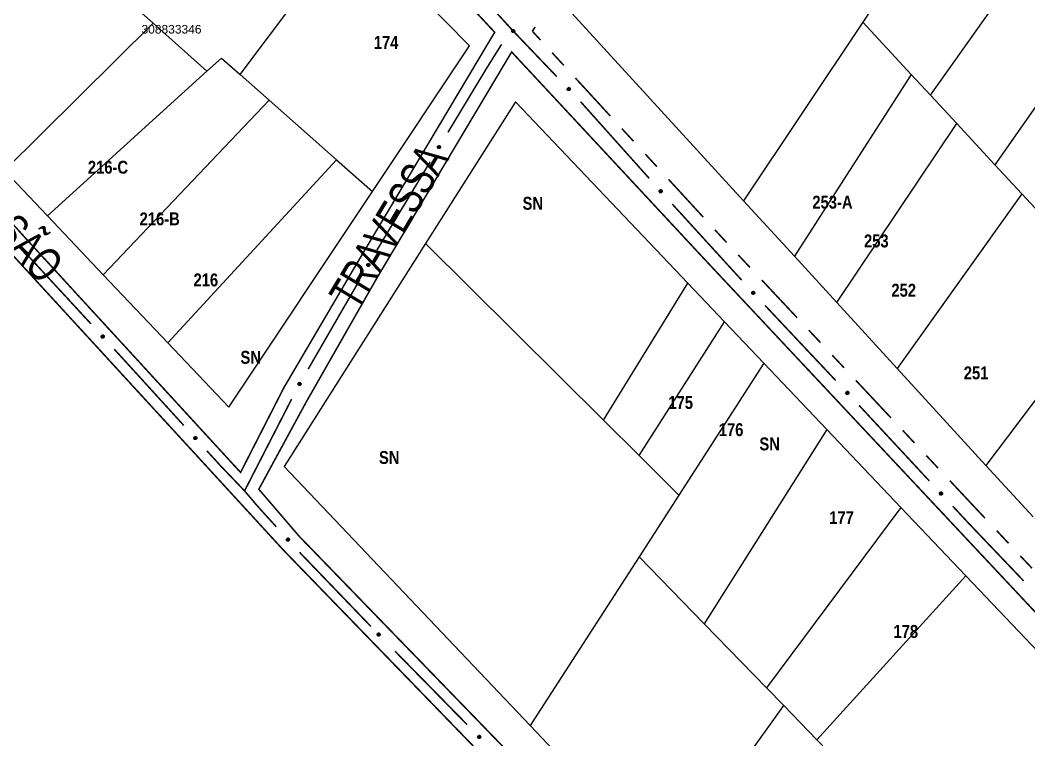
# Model space of a CAD drawing. Extents: x 201549 to 203722, y 4857623 to 4859778.
# Drawn here: x 202564.7 to 202682.2, y 4858662.5 to 4858746.3 of the extents above; entities that cross this region are included whole.
import ezdxf
from ezdxf.enums import TextEntityAlignment as Align

# ---------------------------------------------------------------- set-up
doc = ezdxf.new("R2010")
doc.units = 0
doc.header["$LTSCALE"] = 1.5
doc.header["$MEASUREMENT"] = 0
for name, color, linetype in [('CD-MALHA-LOTES', 40, 'CONTINUOUS'), ('CD_TXT_QUADRA', 1, 'CONTINUOUS'), ('RU-QUADRAS', 6, 'CONTINUOUS'), ('SV-EIXO-RUA-N-PAV', 6, 'CONTINUOUS'), ('SV-RUA-NAO-PAV-S-GUIA-C-GUIA', 7, 'CONTINUOUS'), ('SV-TXT-RUA-N-PAV-S-GUIA-C-GUIA', 7, 'CONTINUOUS'), ('Th_NmrPort', 1, 'CONTINUOUS')]:
    doc.layers.add(name, color=color, linetype=linetype)
doc.styles.add('ARIAL', font='ARIAL.TTF')
doc.styles.add('MONOTXT', font='ARIAL.TTF', dxfattribs={"height": 0.2})
doc.styles.get("Standard").update_dxf_attribs({"font": 'swisscbo.ttf'})

msp = doc.modelspace()

# ---------------------------------------------------------------- linework, layer by layer
at = {"layer": 'CD-MALHA-LOTES', "linetype": 'Continuous'}
for p, q in [((202676.86, 4858767.13), (202662.82, 4858746.09)), ((202670.71, 4858737.58), (202685.29, 4858758.14)), ((202590.32, 4858739.99), (202603.3, 4858757.29)), ((202617.02, 4858743.32), (202603.3, 4858757.29)), ((202580.2, 4858745.96), (202568.54, 4858756.36)), ((202692.71, 4858750.22), (202678.22, 4858729.47)), ((202628.51, 4858747.6), (202648.94, 4858725.29)), ((202662.82, 4858746.09), (202648.94, 4858725.29)), ((202662.82, 4858746.09), (202668.47, 4858739.99)), ((202562.86, 4858728.8), (202580.2, 4858745.96)), ((202580.2, 4858745.96), (202586.46, 4858740.37)), ((202605.74, 4858726.37), (202617.02, 4858743.32)), ((202586.46, 4858740.37), (202588.15, 4858741.9)), ((202588.15, 4858741.9), (202590.32, 4858739.99)), ((202567.88, 4858723.51), (202586.46, 4858740.37)), ((202590.32, 4858739.99), (202593.71, 4858736.99)), ((202668.47, 4858739.99), (202654.86, 4858718.82)), ((202668.47, 4858739.99), (202670.71, 4858737.58)), ((202593.71, 4858736.99), (202574.37, 4858716.68)), ((202593.71, 4858736.99), (202601.56, 4858730.06)), ((202622.38, 4858736.81), (202611.92, 4858720.32)), ((202642.45, 4858715.68), (202622.38, 4858736.81)), ((202673.76, 4858734.28), (202670.71, 4858737.58)), ((202659.79, 4858713.44), (202673.76, 4858734.28)), ((202678.22, 4858729.47), (202673.76, 4858734.28)), ((202581.88, 4858708.76), (202601.56, 4858730.06)), ((202601.56, 4858730.06), (202605.74, 4858726.37)), ((202562.86, 4858728.8), (202567.88, 4858723.51)), ((202678.22, 4858729.47), (202681.36, 4858726.09)), ((202589.02, 4858701.24), (202605.74, 4858726.37)), ((202648.94, 4858725.29), (202654.86, 4858718.82)), ((202681.36, 4858726.09), (202666.84, 4858705.74)), ((202684.48, 4858722.71), (202681.36, 4858726.09)), ((202574.37, 4858716.68), (202567.88, 4858723.51)), ((202611.92, 4858720.32), (202595.46, 4858694.35)), ((202611.92, 4858720.32), (202632.63, 4858699.75)), ((202654.86, 4858718.82), (202659.79, 4858713.44)), ((202574.37, 4858716.68), (202581.88, 4858708.76)), ((202632.63, 4858699.75), (202642.45, 4858715.68)), ((202646.73, 4858711.17), (202642.45, 4858715.68)), ((202692.18, 4858714.41), (202677.17, 4858694.47)), ((202659.79, 4858713.44), (202666.84, 4858705.74)), ((202636.78, 4858695.62), (202646.73, 4858711.17)), ((202651.29, 4858706.37), (202646.73, 4858711.17)), ((202581.88, 4858708.76), (202589.02, 4858701.24)), ((202651.29, 4858706.37), (202641.4, 4858691.03)), ((202658.63, 4858698.65), (202651.29, 4858706.37)), ((202666.84, 4858705.74), (202677.17, 4858694.47)), ((202632.63, 4858699.75), (202636.78, 4858695.62)), ((202658.63, 4858698.65), (202644.35, 4858676.05)), ((202667.26, 4858689.57), (202658.63, 4858698.65)), ((202636.78, 4858695.62), (202641.4, 4858691.03)), ((202677.17, 4858694.47), (202682.66, 4858688.47)), ((202595.46, 4858694.35), (202624.1, 4858664.19)), ((202641.4, 4858691.03), (202636.77, 4858683.84)), ((202667.26, 4858689.57), (202651.6, 4858668.6)), ((202674.81, 4858681.62), (202667.26, 4858689.57)), ((202636.77, 4858683.84), (202624.1, 4858664.19)), ((202644.35, 4858676.05), (202636.77, 4858683.84)), ((202657.49, 4858662.54), (202674.81, 4858681.62)), ((202694.57, 4858660.83), (202674.81, 4858681.62)), ((202651.6, 4858668.6), (202644.35, 4858676.05)), ((202653.62, 4858666.52), (202651.6, 4858668.6)), ((202639.97, 4858647.48), (202653.62, 4858666.52)), ((202653.62, 4858666.52), (202657.49, 4858662.54)), ((202624.1, 4858664.19), (202639.97, 4858647.48)), ((202657.49, 4858662.54), (202662.15, 4858657.75))]:
    msp.add_line(p, q, dxfattribs=at)
at = {"layer": 'RU-QUADRAS', "linetype": 'Continuous'}
for points in [[(202661.4, 4858799.58, 0.01, 0.01, 0), (202688.71, 4858841.53, 0.01, 0.01, 0), (202804.15, 4858719.63, 0.01, 0.01, 0), (202884.93, 4858635.86, 0.01, 0.01, 0), (202855.53, 4858589.33, 0.01, 0.01, 0.002334857)], [(202544.79, 4858747.83, 0.01, 0.01, 0), (202570.41, 4858790.76, 0.01, 0.01, 0), (202617.02, 4858743.32, 0.01, 0.01, 0), (202589.02, 4858701.24, 0.01, 0.01, 0)], [(202628.51, 4858747.6, 0.01, 0.01, 0), (202656.66, 4858788.67, 0.01, 0.01, 0.0019107617), (202823.41, 4858611.49, 0.01, 0.01, 0), (202825.02, 4858613.07, 0.01, 0.01, 0), (202852.56, 4858583.72, 0.01, 0.01, 0), (202823.87, 4858538.54, 0.01, 0.01, 0), (202760.3, 4858605.5, 0.01, 0.01, 0), (202761.22, 4858606.41, 0.01, 0.01, 0), (202682.66, 4858688.47, 0.01, 0.01, 0)], [(202595.46, 4858694.35, 0.01, 0.01, 0), (202622.38, 4858736.81, 0.01, 0.01, 0), (202694.57, 4858660.83, 0.01, 0.01, 0), (202716.7, 4858638.27, 0.01, 0.01, 0), (202765.13, 4858586.05, 0.01, 0.01, 0), (202784.57, 4858564.59, 0.01, 0.01, 0), (202792.21, 4858554.62, 0.01, 0.01, 0), (202814.98, 4858532.14, 0.01, 0.01, 0), (202788.85, 4858491.77, 0.01, 0.01, 0), (202763.69, 4858517.5, 0.01, 0.01, 0)]]:
    msp.add_lwpolyline(points, format="xyseb", close=True, dxfattribs=at)
at = {"layer": 'SV-EIXO-RUA-N-PAV', "const_width": 0.18}
for points in [[(202622.124013, 4858745.031484), (202618.98434, 4858748.467881)], [(202622.362764, 4858744.782044), (202622.124013, 4858745.031484)], [(202627.202983, 4858739.725141), (202622.362764, 4858744.782044)], [(202618.996296, 4858740.670726), (202620.76027, 4858743.487393)], [(202618.646738, 4858740.091459), (202618.996296, 4858740.670726)], [(202614.513409, 4858733.241963), (202618.646738, 4858740.091459)], [(202637.959017, 4858727.882087), (202629.957479, 4858736.824983)], [(202606.365594, 4858719.739907), (202612.446745, 4858729.817215)], [(202648.721341, 4858716.042797), (202640.633798, 4858724.907989)], [(202572.959785, 4858710.943309), (202564.815377, 4858719.756288)], [(202606.25047, 4858719.540775), (202606.365594, 4858719.739907)], [(202598.242423, 4858705.689017), (202604.248459, 4858716.077835)], [(202659.664043, 4858704.370237), (202651.435164, 4858713.104397)], [(202583.752463, 4858699.131592), (202575.666799, 4858707.998499)], [(202590.833311, 4858691.510668), (202596.313429, 4858702.186262)], [(202670.573294, 4858692.666118), (202662.403134, 4858701.45523)], [(202588.074872, 4858694.391548), (202586.447684, 4858696.175956)], [(202588.479506, 4858693.968953), (202588.074872, 4858694.391548)], [(202590.833311, 4858691.510668), (202588.479506, 4858693.968953)], [(202591.220404, 4858691.056779), (202590.833311, 4858691.510668)], [(202592.461103, 4858689.601986), (202591.220404, 4858691.056779)], [(202592.520296, 4858689.536874), (202592.461103, 4858689.601986)], [(202675.153198, 4858687.739251), (202673.296681, 4858689.736414)], [(202594.538314, 4858687.317054), (202592.520296, 4858689.536874)], [(202675.341852, 4858687.541615), (202675.153198, 4858687.739251)], [(202681.556133, 4858681.031415), (202675.341852, 4858687.541615)], [(202605.555423, 4858675.715873), (202597.236064, 4858684.363895)], [(202616.757369, 4858664.291586), (202608.348735, 4858672.852827)]]:
    msp.add_lwpolyline(points, dxfattribs=at)
at = {"layer": 'SV-EIXO-RUA-N-PAV'}
for points in [[(202621.951116, 4858744.977924), (202621.942219, 4858745.026016), (202621.944407, 4858745.069169), (202621.95659, 4858745.104635), (202621.975529, 4858745.133168), (202621.998191, 4858745.160176), (202622.027048, 4858745.182365), (202622.06453, 4858745.199898), (202622.112711, 4858745.209162), (202622.156769, 4858745.204016), (202622.192179, 4858745.193931), (202622.223068, 4858745.175897), (202622.248937, 4858745.153441), (202622.270994, 4858745.122705), (202622.288392, 4858745.084546), (202622.296534, 4858745.035873), (202622.294099, 4858744.993583), (202622.281414, 4858744.959588), (202622.263086, 4858744.928648), (202622.239619, 4858744.901352), (202622.211168, 4858744.879734), (202622.172716, 4858744.862287), (202622.12457, 4858744.854887), (202622.082362, 4858744.856834), (202622.048198, 4858744.869038), (202622.018144, 4858744.887768), (202621.990779, 4858744.910169), (202621.967266, 4858744.938247), (202621.951116, 4858744.977924)], [(202628.605728, 4858738.100398), (202628.556821, 4858738.100775), (202628.514866, 4858738.111101), (202628.482351, 4858738.129785), (202628.457924, 4858738.153787), (202628.435699, 4858738.181157), (202628.41938, 4858738.213695), (202628.409268, 4858738.253821), (202628.409302, 4858738.302884), (202628.422704, 4858738.345169), (202628.439316, 4858738.378026), (202628.462878, 4858738.404938), (202628.489828, 4858738.426083), (202628.524188, 4858738.441916), (202628.564952, 4858738.451767), (202628.614285, 4858738.450539), (202628.655348, 4858738.440134), (202628.686324, 4858738.421236), (202628.713229, 4858738.397378), (202628.735584, 4858738.369163), (202628.751419, 4858738.33713), (202628.761263, 4858738.29607), (202628.759406, 4858738.247393), (202628.749496, 4858738.206319), (202628.731038, 4858738.175087), (202628.706953, 4858738.149127), (202628.679772, 4858738.126502), (202628.647746, 4858738.108736), (202628.605728, 4858738.100398)], [(202613.311593, 4858731.463446), (202613.29918, 4858731.510753), (202613.298185, 4858731.553949), (202613.307724, 4858731.590216), (202613.324511, 4858731.620066), (202613.345124, 4858731.64867), (202613.372268, 4858731.672923), (202613.408358, 4858731.693168), (202613.455726, 4858731.705953), (202613.500044, 4858731.704064), (202613.5361, 4858731.696614), (202613.568233, 4858731.680902), (202613.595685, 4858731.660412), (202613.619945, 4858731.631383), (202613.640104, 4858731.594608), (202613.651808, 4858731.546667), (202613.652493, 4858731.504312), (202613.642344, 4858731.469475), (202613.626344, 4858731.437271), (202613.60495, 4858731.408321), (202613.578167, 4858731.384667), (202613.541105, 4858731.364436), (202613.493634, 4858731.353512), (202613.451397, 4858731.352347), (202613.416427, 4858731.362003), (202613.385076, 4858731.378469), (202613.356136, 4858731.398795), (202613.33062, 4858731.425066), (202613.311593, 4858731.463446)], [(202639.306376, 4858726.211127), (202639.257509, 4858726.213148), (202639.215924, 4858726.224877), (202639.184056, 4858726.244643), (202639.160449, 4858726.269452), (202639.139156, 4858726.297554), (202639.12394, 4858726.330622), (202639.115182, 4858726.371065), (202639.116865, 4858726.420099), (202639.13168, 4858726.46191), (202639.149387, 4858726.49419), (202639.173839, 4858726.520295), (202639.201485, 4858726.540523), (202639.236357, 4858726.555192), (202639.277429, 4858726.563668), (202639.326694, 4858726.560782), (202639.367384, 4858726.549004), (202639.397706, 4858726.529076), (202639.423795, 4858726.504327), (202639.445189, 4858726.475377), (202639.459939, 4858726.44283), (202639.468398, 4858726.401462), (202639.464906, 4858726.352875), (202639.453621, 4858726.312158), (202639.434124, 4858726.281563), (202639.40918, 4858726.256427), (202639.381255, 4858726.234728), (202639.34865, 4858726.218049), (202639.306376, 4858726.211127)], [(202605.082251, 4858717.740011), (202605.068952, 4858717.787077), (202605.067146, 4858717.830247), (202605.076004, 4858717.866686), (202605.092227, 4858717.896846), (202605.112299, 4858717.925831), (202605.138984, 4858717.95059), (202605.174687, 4858717.971509), (202605.221807, 4858717.985181), (202605.266152, 4858717.984124), (202605.302342, 4858717.977352), (202605.334764, 4858717.962246), (202605.362595, 4858717.942275), (202605.387397, 4858717.913706), (202605.408243, 4858717.877317), (202605.420844, 4858717.829604), (202605.422324, 4858717.787269), (202605.412831, 4858717.752248), (202605.397438, 4858717.719749), (202605.376592, 4858717.690402), (202605.350257, 4858717.66625), (202605.313581, 4858717.645327), (202605.266323, 4858717.633514), (202605.224116, 4858717.631556), (202605.188971, 4858717.640554), (202605.157317, 4858717.656429), (202605.128, 4858717.676207), (202605.101995, 4858717.701995), (202605.082251, 4858717.740011)], [(202650.084777, 4858714.384929), (202650.035893, 4858714.386477), (202649.994196, 4858714.397804), (202649.962139, 4858714.417261), (202649.938293, 4858714.441842), (202649.91673, 4858714.469736), (202649.901195, 4858714.502656), (202649.892047, 4858714.543013), (202649.893256, 4858714.592061), (202649.907667, 4858714.634012), (202649.925061, 4858714.666462), (202649.94926, 4858714.692802), (202649.976709, 4858714.713296), (202650.011438, 4858714.728302), (202650.052426, 4858714.737174), (202650.101716, 4858714.734764), (202650.142518, 4858714.723379), (202650.173032, 4858714.703745), (202650.199359, 4858714.679249), (202650.221031, 4858714.650507), (202650.236095, 4858714.618104), (202650.244953, 4858714.57682), (202650.24193, 4858714.528202), (202650.231039, 4858714.487377), (202650.211839, 4858714.456596), (202650.187139, 4858714.43122), (202650.159424, 4858714.409252), (202650.126982, 4858714.392258), (202650.084777, 4858714.384929)], [(202574.333858, 4858709.294246), (202574.284965, 4858709.29548), (202574.243196, 4858709.306539), (202574.211014, 4858709.325789), (202574.187011, 4858709.350216), (202574.165269, 4858709.377971), (202574.149523, 4858709.41079), (202574.140115, 4858709.451087), (202574.141008, 4858709.500142), (202574.155149, 4858709.542185), (202574.172334, 4858709.574746), (202574.196363, 4858709.601242), (202574.22368, 4858709.621911), (202574.258311, 4858709.63714), (202574.299241, 4858709.646276), (202574.348546, 4858709.644183), (202574.389421, 4858709.633061), (202574.42006, 4858709.613623), (202574.446544, 4858709.589297), (202574.468401, 4858709.560696), (202574.483672, 4858709.52839), (202574.492796, 4858709.487164), (202574.490086, 4858709.438527), (202574.479458, 4858709.397633), (202574.460456, 4858709.366729), (202574.43592, 4858709.341195), (202574.408347, 4858709.319049), (202574.376015, 4858709.301847), (202574.333858, 4858709.294246)], [(202597.074204, 4858703.888254), (202597.060905, 4858703.93532), (202597.059099, 4858703.97849), (202597.067957, 4858704.014929), (202597.08418, 4858704.045089), (202597.104252, 4858704.074074), (202597.130937, 4858704.098833), (202597.16664, 4858704.119751), (202597.21376, 4858704.133424), (202597.258105, 4858704.132367), (202597.294294, 4858704.125595), (202597.326717, 4858704.110489), (202597.354548, 4858704.090518), (202597.379349, 4858704.061949), (202597.400195, 4858704.02556), (202597.412797, 4858703.977847), (202597.414277, 4858703.935512), (202597.404784, 4858703.900491), (202597.389391, 4858703.867991), (202597.368544, 4858703.838645), (202597.34221, 4858703.814493), (202597.305534, 4858703.79357), (202597.258276, 4858703.781756), (202597.216069, 4858703.779798), (202597.180924, 4858703.788797), (202597.149269, 4858703.804671), (202597.119953, 4858703.82445), (202597.093948, 4858703.850238), (202597.074204, 4858703.888254)], [(202661.053928, 4858702.73448), (202661.005026, 4858702.735243), (202660.963152, 4858702.745899), (202660.930786, 4858702.764839), (202660.906549, 4858702.789033), (202660.884541, 4858702.816577), (202660.868479, 4858702.849243), (202660.858684, 4858702.889448), (202660.859105, 4858702.938509), (202660.872841, 4858702.980687), (202660.889711, 4858703.013412), (202660.913484, 4858703.040137), (202660.940601, 4858703.061069), (202660.975084, 4858703.07663), (202661.015924, 4858703.08616), (202661.065247, 4858703.084542), (202661.106226, 4858703.073813), (202661.137052, 4858703.054672), (202661.163768, 4858703.030602), (202661.1859, 4858703.002212), (202661.201481, 4858702.970055), (202661.211002, 4858702.928918), (202661.20876, 4858702.880258), (202661.198526, 4858702.839264), (202661.179823, 4858702.808178), (202661.155534, 4858702.782408), (202661.128175, 4858702.759999), (202661.096011, 4858702.742486), (202661.053928, 4858702.73448)], [(202585.115547, 4858697.473434), (202585.066663, 4858697.474993), (202585.024969, 4858697.486329), (202584.992915, 4858697.505793), (202584.969075, 4858697.530379), (202584.947518, 4858697.558278), (202584.93199, 4858697.591201), (202584.92285, 4858697.631559), (202584.92407, 4858697.680607), (202584.93849, 4858697.722556), (202584.95589, 4858697.755002), (202584.980095, 4858697.781337), (202585.007549, 4858697.801824), (202585.042281, 4858697.816823), (202585.083271, 4858697.825686), (202585.13256, 4858697.823266), (202585.17336, 4858697.811872), (202585.20387, 4858697.792232), (202585.230191, 4858697.76773), (202585.251858, 4858697.738984), (202585.266914, 4858697.706578), (202585.275764, 4858697.665292), (202585.27273, 4858697.616674), (202585.261831, 4858697.575852), (202585.242624, 4858697.545074), (202585.217919, 4858697.519704), (202585.190199, 4858697.497742), (202585.157754, 4858697.480755), (202585.115547, 4858697.473434)], [(202671.952186, 4858691.021083), (202671.90329, 4858691.022174), (202671.861489, 4858691.033111), (202671.82925, 4858691.052267), (202671.805176, 4858691.076623), (202671.783353, 4858691.104314), (202671.767511, 4858691.137087), (202671.757984, 4858691.177356), (202671.758735, 4858691.226414), (202671.772752, 4858691.268498), (202671.789842, 4858691.301109), (202671.813793, 4858691.327675), (202671.84105, 4858691.348424), (202671.875636, 4858691.363755), (202671.91654, 4858691.37301), (202671.96585, 4858691.371062), (202672.006757, 4858691.360059), (202672.037453, 4858691.340711), (202672.064008, 4858691.316463), (202672.085949, 4858691.287925), (202672.101315, 4858691.255665), (202672.110559, 4858691.214465), (202672.107991, 4858691.165821), (202672.097483, 4858691.124896), (202672.078572, 4858691.093936), (202672.05411, 4858691.06833), (202672.026602, 4858691.046104), (202671.994321, 4858691.028808), (202671.952186, 4858691.021083)], [(202595.898857, 4858685.65681), (202595.849976, 4858685.658444), (202595.808299, 4858685.669844), (202595.776275, 4858685.689357), (202595.752472, 4858685.713979), (202595.730958, 4858685.741911), (202595.715481, 4858685.774858), (202595.706402, 4858685.81523), (202595.707697, 4858685.864276), (202595.722181, 4858685.906202), (202595.739632, 4858685.938622), (202595.763877, 4858685.96492), (202595.791362, 4858685.985365), (202595.826117, 4858686.000311), (202595.86712, 4858686.009111), (202595.916406, 4858686.006616), (202595.957188, 4858685.995159), (202595.987668, 4858685.975472), (202596.013952, 4858685.95093), (202596.035574, 4858685.922151), (202596.050581, 4858685.889722), (202596.059367, 4858685.848422), (202596.056259, 4858685.799809), (202596.045298, 4858685.759003), (202596.026044, 4858685.728255), (202596.001299, 4858685.702923), (202595.973546, 4858685.681004), (202595.941075, 4858685.664066), (202595.898857, 4858685.65681)], [(202606.467172, 4858674.609323), (202606.418264, 4858674.609577), (202606.376282, 4858674.619797), (202606.34372, 4858674.638398), (202606.319233, 4858674.662339), (202606.296939, 4858674.689653), (202606.280538, 4858674.72215), (202606.270324, 4858674.76225), (202606.270235, 4858674.811313), (202606.283531, 4858674.853632), (202606.30006, 4858674.88653), (202606.323553, 4858674.913502), (202606.35045, 4858674.934715), (202606.38477, 4858674.950635), (202606.425509, 4858674.960588), (202606.474845, 4858674.959484), (202606.515934, 4858674.949183), (202606.546957, 4858674.930364), (202606.573923, 4858674.906573), (202606.596349, 4858674.878415), (202606.612264, 4858674.846422), (202606.622212, 4858674.805387), (202606.620477, 4858674.756706), (202606.610671, 4858674.715607), (202606.592292, 4858674.684328), (202606.568273, 4858674.658307), (202606.541149, 4858674.635614), (202606.509168, 4858674.617767), (202606.467172, 4858674.609323)], [(202618.180953, 4858662.685069), (202618.132045, 4858662.684816), (202618.08996, 4858662.6946), (202618.057207, 4858662.712862), (202618.032472, 4858662.736548), (202618.009896, 4858662.763629), (202617.993159, 4858662.795954), (202617.98253, 4858662.835946), (202617.981931, 4858662.885006), (202617.994787, 4858662.927459), (202618.010974, 4858662.960528), (202618.034186, 4858662.987742), (202618.060862, 4858663.009232), (202618.095014, 4858663.025508), (202618.135648, 4858663.035884), (202618.184993, 4858663.035291), (202618.226187, 4858663.025417), (202618.257403, 4858663.00692), (202618.284615, 4858662.983411), (202618.307331, 4858662.955487), (202618.323578, 4858662.923661), (202618.333951, 4858662.882731), (202618.332721, 4858662.834034), (202618.323342, 4858662.792836), (202618.305289, 4858662.761368), (202618.28154, 4858662.7351), (202618.254653, 4858662.712126), (202618.22286, 4858662.693949), (202618.180953, 4858662.685069)]]:
    msp.add_lwpolyline(points, close=True, dxfattribs=at)
for points in [[(202621.942219, 4858745.026016), (202622.027048, 4858745.182365)], [(202621.94336, 4858745.050621), (202622.008305, 4858745.163478)], [(202621.944407, 4858745.069169), (202621.998191, 4858745.160176)], [(202621.947334, 4858745.004317), (202622.041856, 4858745.184855)], [(202621.951116, 4858744.977924), (202622.06453, 4858745.199898)], [(202621.961144, 4858744.957732), (202622.088117, 4858745.200567)], [(202621.967266, 4858744.938247), (202622.112711, 4858745.209162)], [(202621.981873, 4858744.927985), (202622.13173, 4858745.203104)], [(202621.990779, 4858744.910169), (202622.156769, 4858745.204016)], [(202622.005758, 4858744.902692), (202622.170142, 4858745.195946)], [(202622.018144, 4858744.887768), (202622.192179, 4858745.193931)], [(202622.035026, 4858744.880273), (202622.208738, 4858745.181968)], [(202622.048198, 4858744.869038), (202622.223068, 4858745.175897)], [(202622.067915, 4858744.865323), (202622.234667, 4858745.161917)], [(202622.082362, 4858744.856834), (202622.248937, 4858745.153441)], [(202622.105538, 4858744.857052), (202622.258086, 4858745.133608)], [(202622.12457, 4858744.854887), (202622.270994, 4858745.122705)], [(202622.149616, 4858744.862604), (202622.27835, 4858745.100846)], [(202622.172716, 4858744.862287), (202622.288392, 4858745.084546)], [(202622.193185, 4858744.876879), (202622.288355, 4858745.053612)], [(202622.211168, 4858744.879734), (202622.296534, 4858745.035873)], [(202622.227385, 4858744.894451), (202622.292006, 4858745.009211)], [(202622.239619, 4858744.901352), (202622.294099, 4858744.993583)], [(202628.605728, 4858738.100398), (202628.409268, 4858738.253821)], [(202628.647746, 4858738.108736), (202628.409302, 4858738.302884)], [(202628.627455, 4858738.106418), (202628.413081, 4858738.277107)], [(202628.660591, 4858738.121134), (202628.418854, 4858738.32041)], [(202628.556821, 4858738.100775), (202628.41938, 4858738.213695)], [(202628.579097, 4858738.101686), (202628.419742, 4858738.228707)], [(202628.679772, 4858738.126502), (202628.422704, 4858738.345169)], [(202628.689952, 4858738.139793), (202628.433162, 4858738.356771)], [(202628.532879, 4858738.106558), (202628.434374, 4858738.191713)], [(202628.514866, 4858738.111101), (202628.435699, 4858738.181157)], [(202628.706953, 4858738.149127), (202628.439316, 4858738.378026)], [(202628.717511, 4858738.164282), (202628.4542, 4858738.392018)], [(202628.731038, 4858738.175087), (202628.462878, 4858738.404938)], [(202628.738423, 4858738.193742), (202628.478802, 4858738.413677)], [(202628.749496, 4858738.206319), (202628.489828, 4858738.426083)], [(202628.753674, 4858738.229117), (202628.511036, 4858738.431308)], [(202628.759406, 4858738.247393), (202628.524188, 4858738.441916)], [(202628.756574, 4858738.273447), (202628.547044, 4858738.444996)], [(202628.761263, 4858738.29607), (202628.564952, 4858738.451767)], [(202628.750814, 4858738.318933), (202628.595318, 4858738.445869)], [(202628.751419, 4858738.33713), (202628.614285, 4858738.450539)], [(202628.740041, 4858738.355842), (202628.639607, 4858738.441039)], [(202628.735584, 4858738.369163), (202628.655348, 4858738.440134)], [(202613.298185, 4858731.553949), (202613.345124, 4858731.64867)], [(202613.298506, 4858731.535375), (202613.354967, 4858731.652707)], [(202613.29918, 4858731.510753), (202613.372268, 4858731.672923)], [(202613.305878, 4858731.489489), (202613.386853, 4858731.676496)], [(202613.311593, 4858731.463446), (202613.408358, 4858731.693168)], [(202613.32308, 4858731.444047), (202613.431832, 4858731.695571)], [(202613.33062, 4858731.425066), (202613.455726, 4858731.705953)], [(202613.345942, 4858731.415907), (202613.475139, 4858731.701312)], [(202613.356136, 4858731.398795), (202613.500044, 4858731.704064)], [(202613.371625, 4858731.392441), (202613.513975, 4858731.697001)], [(202613.385076, 4858731.378469), (202613.5361, 4858731.696614)], [(202613.402463, 4858731.372238), (202613.553495, 4858731.685902)], [(202613.416427, 4858731.362003), (202613.568233, 4858731.680902)], [(202613.436364, 4858731.359749), (202613.580829, 4858731.667814)], [(202613.451397, 4858731.352347), (202613.595685, 4858731.660412)], [(202613.474494, 4858731.35427), (202613.606269, 4858731.641306)], [(202613.493634, 4858731.353512), (202613.619945, 4858731.631383)], [(202613.518043, 4858731.363052), (202613.62889, 4858731.610125)], [(202613.541105, 4858731.364436), (202613.640104, 4858731.594608)], [(202613.560444, 4858731.380496), (202613.642345, 4858731.563756)], [(202613.578167, 4858731.384667), (202613.651808, 4858731.546667)], [(202613.593257, 4858731.400538), (202613.649254, 4858731.519744)], [(202613.60495, 4858731.408321), (202613.652493, 4858731.504312)], [(202639.306376, 4858726.211127), (202639.115182, 4858726.371065)], [(202639.34865, 4858726.218049), (202639.116865, 4858726.420099)], [(202639.328293, 4858726.216414), (202639.119775, 4858726.39421)], [(202639.257509, 4858726.213148), (202639.12394, 4858726.330622)], [(202639.279803, 4858726.213309), (202639.124806, 4858726.345613)], [(202639.361904, 4858726.230008), (202639.127, 4858726.437295)], [(202639.381255, 4858726.234728), (202639.13168, 4858726.46191)], [(202639.233775, 4858726.219732), (202639.138186, 4858726.308149)], [(202639.215924, 4858726.224877), (202639.139156, 4858726.297554)], [(202639.391876, 4858726.24767), (202639.142521, 4858726.473154)], [(202639.40918, 4858726.256427), (202639.149387, 4858726.49419)], [(202639.420242, 4858726.271219), (202639.164733, 4858726.507675)], [(202639.434124, 4858726.281563), (202639.173839, 4858726.520295)], [(202639.442132, 4858726.29996), (202639.190048, 4858726.528494)], [(202639.453621, 4858726.312158), (202639.201485, 4858726.540523)], [(202639.458563, 4858726.334802), (202639.222856, 4858726.545032)], [(202639.464906, 4858726.352875), (202639.236357, 4858726.555192)], [(202639.462951, 4858726.37901), (202639.259304, 4858726.557503)], [(202639.468398, 4858726.401462), (202639.277429, 4858726.563668)], [(202639.458723, 4858726.424664), (202639.30758, 4858726.556753)], [(202639.459939, 4858726.44283), (202639.326694, 4858726.560782)], [(202639.449197, 4858726.461914), (202639.351681, 4858726.550438)], [(202639.445189, 4858726.475377), (202639.367384, 4858726.549004)], [(202605.067146, 4858717.830247), (202605.112299, 4858717.925831)], [(202605.067817, 4858717.811682), (202605.122065, 4858717.930053)], [(202605.068952, 4858717.787077), (202605.138984, 4858717.95059)], [(202605.076049, 4858717.765943), (202605.153499, 4858717.954436)], [(202605.082251, 4858717.740011), (202605.174687, 4858717.971509)], [(202605.094101, 4858717.720831), (202605.198112, 4858717.974352)], [(202605.101995, 4858717.701995), (202605.221807, 4858717.985181)], [(202605.117487, 4858717.693126), (202605.241304, 4858717.980905)], [(202605.128, 4858717.676207), (202605.266152, 4858717.984124)], [(202605.143605, 4858717.670145), (202605.280213, 4858717.977324)], [(202605.157317, 4858717.656429), (202605.302342, 4858717.977352)], [(202605.174818, 4858717.650524), (202605.319935, 4858717.966969)], [(202605.188971, 4858717.640554), (202605.334764, 4858717.962246)], [(202605.208947, 4858717.638674), (202605.347604, 4858717.949397)], [(202605.224116, 4858717.631556), (202605.362595, 4858717.942275)], [(202605.247173, 4858717.633912), (202605.373537, 4858717.923371)], [(202605.266323, 4858717.633514), (202605.387397, 4858717.913706)], [(202605.29055, 4858717.64351), (202605.396739, 4858717.89262)], [(202605.313581, 4858717.645327), (202605.408243, 4858717.877317)], [(202605.332616, 4858717.661747), (202605.411062, 4858717.846512)], [(202605.350257, 4858717.66625), (202605.420844, 4858717.829604)], [(202605.365046, 4858717.682401), (202605.418796, 4858717.802637)], [(202605.376592, 4858717.690402), (202605.422324, 4858717.787269)], [(202650.084777, 4858714.384929), (202649.892047, 4858714.543013)], [(202650.126982, 4858714.392258), (202649.893256, 4858714.592061)], [(202650.106642, 4858714.390427), (202649.896416, 4858714.566201)], [(202650.035893, 4858714.386477), (202649.901195, 4858714.502656)], [(202650.058184, 4858714.386854), (202649.901916, 4858714.517655)], [(202650.14012, 4858714.404345), (202649.903225, 4858714.609353)], [(202650.159424, 4858714.409252), (202649.907667, 4858714.634012)], [(202650.012096, 4858714.392832), (202649.915658, 4858714.480321)], [(202649.994196, 4858714.397804), (202649.91673, 4858714.469736)], [(202650.16992, 4858714.422296), (202649.918399, 4858714.64536)], [(202650.187139, 4858714.43122), (202649.925061, 4858714.666462)], [(202650.198057, 4858714.446118), (202649.940276, 4858714.680094)], [(202650.211839, 4858714.456596), (202649.94926, 4858714.692802)], [(202650.219668, 4858714.475068), (202649.965389, 4858714.701158)], [(202650.231039, 4858714.487377), (202649.976709, 4858714.713296)], [(202650.235762, 4858714.510068), (202649.998036, 4858714.718012)], [(202650.24193, 4858714.528202), (202650.011438, 4858714.728302)], [(202650.239724, 4858714.554316), (202650.034362, 4858714.730833)], [(202650.244953, 4858714.57682), (202650.052426, 4858714.737174)], [(202650.235055, 4858714.599927), (202650.082643, 4858714.730551)], [(202650.236095, 4858714.618104), (202650.101716, 4858714.734764)], [(202650.225169, 4858714.637084), (202650.126803, 4858714.724661)], [(202650.221031, 4858714.650507), (202650.142518, 4858714.723379)], [(202574.333858, 4858709.294246), (202574.140115, 4858709.451087)], [(202574.376015, 4858709.301847), (202574.141008, 4858709.500142)], [(202574.355687, 4858709.299885), (202574.144335, 4858709.474303)], [(202574.284965, 4858709.29548), (202574.149523, 4858709.41079)], [(202574.307253, 4858709.296), (202574.150147, 4858709.425793)], [(202574.389075, 4858709.314018), (202574.150866, 4858709.517498)], [(202574.408347, 4858709.319049), (202574.155149, 4858709.542185)], [(202574.261128, 4858709.301681), (202574.164129, 4858709.388548)], [(202574.243196, 4858709.306539), (202574.165269, 4858709.377971)], [(202574.418758, 4858709.33216), (202574.165808, 4858709.553602)], [(202574.43592, 4858709.341195), (202574.172334, 4858709.574746)], [(202574.446742, 4858709.356163), (202574.187461, 4858709.588476)], [(202574.460456, 4858709.366729), (202574.196363, 4858709.601242)], [(202574.468167, 4858709.385252), (202574.212438, 4858709.6097)], [(202574.479458, 4858709.397633), (202574.22368, 4858709.621911)], [(202574.484035, 4858709.420354), (202574.244976, 4858709.626764)], [(202574.490086, 4858709.438527), (202574.258311, 4858709.63714)], [(202574.487712, 4858709.464627), (202574.281218, 4858709.639819)], [(202574.492796, 4858709.487164), (202574.299241, 4858709.646276)], [(202574.482749, 4858709.510207), (202574.3295, 4858709.639847)], [(202574.483672, 4858709.52839), (202574.348546, 4858709.644183)], [(202574.472624, 4858709.547299), (202574.373697, 4858709.634242)], [(202574.468401, 4858709.560696), (202574.389421, 4858709.633061)], [(202597.059099, 4858703.97849), (202597.104252, 4858704.074074)], [(202597.059769, 4858703.959924), (202597.114018, 4858704.078296)], [(202597.060905, 4858703.93532), (202597.130937, 4858704.098833)], [(202597.068002, 4858703.914185), (202597.145452, 4858704.102679)], [(202597.074204, 4858703.888254), (202597.16664, 4858704.119751)], [(202597.086054, 4858703.869074), (202597.190065, 4858704.122595)], [(202597.093948, 4858703.850238), (202597.21376, 4858704.133424)], [(202597.10944, 4858703.841368), (202597.233257, 4858704.129148)], [(202597.119953, 4858703.82445), (202597.258105, 4858704.132367)], [(202597.135558, 4858703.818388), (202597.272166, 4858704.125567)], [(202597.149269, 4858703.804671), (202597.294294, 4858704.125595)], [(202597.166771, 4858703.798767), (202597.311888, 4858704.115212)], [(202597.180924, 4858703.788797), (202597.326717, 4858704.110489)], [(202597.2009, 4858703.786917), (202597.339556, 4858704.09764)], [(202597.216069, 4858703.779798), (202597.354548, 4858704.090518)], [(202597.239126, 4858703.782155), (202597.36549, 4858704.071614)], [(202597.258276, 4858703.781756), (202597.379349, 4858704.061949)], [(202597.282503, 4858703.791753), (202597.388692, 4858704.040863)], [(202597.305534, 4858703.79357), (202597.400195, 4858704.02556)], [(202597.324569, 4858703.80999), (202597.403015, 4858703.994755)], [(202597.34221, 4858703.814493), (202597.412797, 4858703.977847)], [(202597.356999, 4858703.830644), (202597.410749, 4858703.95088)], [(202597.368544, 4858703.838645), (202597.414277, 4858703.935512)], [(202661.053928, 4858702.73448), (202660.858684, 4858702.889448)], [(202661.096011, 4858702.742486), (202660.859105, 4858702.938509)], [(202661.075702, 4858702.740328), (202660.86268, 4858702.912703)], [(202661.005026, 4858702.735243), (202660.868479, 4858702.849243)], [(202661.108952, 4858702.754782), (202660.868795, 4858702.955959)], [(202661.027308, 4858702.735978), (202660.86896, 4858702.864252)], [(202661.128175, 4858702.759999), (202660.872841, 4858702.980687)], [(202660.98113, 4858702.741214), (202660.883299, 4858702.827144)], [(202661.13846, 4858702.773209), (202660.883389, 4858702.992206)], [(202660.963152, 4858702.745899), (202660.884541, 4858702.816577)], [(202661.155534, 4858702.782408), (202660.889711, 4858703.013412)], [(202661.166211, 4858702.79748), (202660.904705, 4858703.027286)], [(202661.179823, 4858702.808178), (202660.913484, 4858703.040137)], [(202661.187355, 4858702.826774), (202660.929477, 4858703.04875)], [(202661.198526, 4858702.839264), (202660.940601, 4858703.061069)], [(202661.202884, 4858702.862027), (202660.961849, 4858703.066126)], [(202661.20876, 4858702.880258), (202660.975084, 4858703.07663)], [(202661.206134, 4858702.906334), (202660.997964, 4858703.07953)], [(202661.211002, 4858702.928918), (202661.015924, 4858703.08616)], [(202661.200734, 4858702.951863), (202661.046243, 4858703.080023)], [(202661.201481, 4858702.970055), (202661.065247, 4858703.084542)], [(202661.190252, 4858702.988857), (202661.090492, 4858703.074843)], [(202661.1859, 4858703.002212), (202661.106226, 4858703.073813)], [(202585.115547, 4858697.473434), (202584.92285, 4858697.631559)], [(202585.157754, 4858697.480755), (202584.92407, 4858697.680607)], [(202585.137413, 4858697.478928), (202584.927225, 4858697.654747)], [(202585.066663, 4858697.474993), (202584.93199, 4858697.591201)], [(202585.088954, 4858697.475366), (202584.932715, 4858697.606199)], [(202585.170894, 4858697.492839), (202584.934043, 4858697.697897)], [(202585.190199, 4858697.497742), (202584.93849, 4858697.722556)], [(202585.042868, 4858697.481353), (202584.946448, 4858697.568863)], [(202585.024969, 4858697.486329), (202584.947518, 4858697.558278)], [(202585.200698, 4858697.510783), (202584.949224, 4858697.733901)], [(202585.217919, 4858697.519704), (202584.95589, 4858697.755002)], [(202585.22884, 4858697.534599), (202584.971108, 4858697.768631)], [(202585.242624, 4858697.545074), (202584.980095, 4858697.781337)], [(202585.250458, 4858697.563546), (202584.996226, 4858697.789689)], [(202585.261831, 4858697.575852), (202585.007549, 4858697.801824)], [(202585.266559, 4858697.598541), (202585.028877, 4858697.806536)], [(202585.27273, 4858697.616674), (202585.042281, 4858697.816823)], [(202585.270529, 4858697.642789), (202585.065205, 4858697.81935)], [(202585.275764, 4858697.665292), (202585.083271, 4858697.825686)], [(202585.26587, 4858697.688401), (202585.113486, 4858697.819057)], [(202585.266914, 4858697.706578), (202585.13256, 4858697.823266)], [(202585.255992, 4858697.72556), (202585.157645, 4858697.813158)], [(202585.251858, 4858697.738984), (202585.17336, 4858697.811872)], [(202671.952186, 4858691.021083), (202671.757984, 4858691.177356)], [(202671.994321, 4858691.028808), (202671.758735, 4858691.226414)], [(202671.973998, 4858691.026785), (202671.762137, 4858691.200585)], [(202671.90329, 4858691.022174), (202671.767511, 4858691.137087)], [(202671.925576, 4858691.02276), (202671.768091, 4858691.152092)], [(202672.007345, 4858691.041017), (202671.768542, 4858691.243799)], [(202672.026602, 4858691.046104), (202671.772752, 4858691.268498)], [(202671.879434, 4858691.028306), (202671.782181, 4858691.114889)], [(202671.861489, 4858691.033111), (202671.783353, 4858691.104314)], [(202672.036975, 4858691.059245), (202671.783378, 4858691.279946)], [(202672.05411, 4858691.06833), (202671.789842, 4858691.301109)], [(202672.064888, 4858691.08333), (202671.804929, 4858691.314883)], [(202672.078572, 4858691.093936), (202671.813793, 4858691.327675)], [(202672.086228, 4858691.112481), (202671.829844, 4858691.336181)], [(202672.097483, 4858691.124896), (202671.84105, 4858691.348424)], [(202672.101993, 4858691.14763), (202671.862331, 4858691.35334)], [(202672.107991, 4858691.165821), (202671.875636, 4858691.363755)], [(202672.10554, 4858691.191914), (202671.898536, 4858691.366501)], [(202672.110559, 4858691.214465), (202671.91654, 4858691.37301)], [(202672.100445, 4858691.237478), (202671.946817, 4858691.36667)], [(202672.101315, 4858691.255665), (202671.96585, 4858691.371062)], [(202672.090211, 4858691.274541), (202671.99103, 4858691.361194)], [(202672.085949, 4858691.287925), (202672.006757, 4858691.360059)], [(202595.898857, 4858685.65681), (202595.706402, 4858685.81523)], [(202595.941075, 4858685.664066), (202595.707697, 4858685.864276)], [(202595.920731, 4858685.66227), (202595.710812, 4858685.838411)], [(202595.849976, 4858685.658444), (202595.715481, 4858685.774858)], [(202595.872267, 4858685.658782), (202595.716228, 4858685.789855)], [(202595.954233, 4858685.67613), (202595.717696, 4858685.881551)], [(202595.973546, 4858685.681004), (202595.722181, 4858685.906202)], [(202595.82619, 4858685.66484), (202595.729904, 4858685.752497)], [(202595.808299, 4858685.669844), (202595.730958, 4858685.741911)], [(202595.984064, 4858685.694029), (202595.732933, 4858685.917532)], [(202596.001299, 4858685.702923), (202595.739632, 4858685.938622)], [(202596.012243, 4858685.717802), (202595.75487, 4858685.952227)], [(202596.026044, 4858685.728255), (202595.763877, 4858685.96492)], [(202596.033905, 4858685.746715), (202595.78002, 4858685.973247)], [(202596.045298, 4858685.759003), (202595.791362, 4858685.985365)], [(202596.05006, 4858685.781686), (202595.812697, 4858685.990044)], [(202596.056259, 4858685.799809), (202595.826117, 4858686.000311)], [(202596.054098, 4858685.825928), (202595.849045, 4858686.002802)], [(202596.059367, 4858685.848422), (202595.86712, 4858686.009111)], [(202596.049509, 4858685.871546), (202595.897325, 4858686.002435)], [(202596.050581, 4858685.889722), (202595.916406, 4858686.006616)], [(202596.039688, 4858685.90872), (202595.941475, 4858685.996469)], [(202596.035574, 4858685.922151), (202595.957188, 4858685.995159)], [(202606.509168, 4858674.617767), (202606.270235, 4858674.811313)], [(202606.467172, 4858674.609323), (202606.270324, 4858674.76225)], [(202606.488883, 4858674.615398), (202606.274079, 4858674.785546)], [(202606.521981, 4858674.630197), (202606.279743, 4858674.828863)], [(202606.418264, 4858674.609577), (202606.280538, 4858674.72215)], [(202606.440537, 4858674.610544), (202606.280862, 4858674.737163)], [(202606.541149, 4858674.635614), (202606.283531, 4858674.853632)], [(202606.551295, 4858674.64893), (202606.293959, 4858674.86526)], [(202606.394307, 4858674.6153), (202606.295587, 4858674.700206)], [(202606.376282, 4858674.619797), (202606.296939, 4858674.689653)], [(202606.568273, 4858674.658307), (202606.30006, 4858674.88653)], [(202606.578792, 4858674.673489), (202606.314909, 4858674.900561)], [(202606.592292, 4858674.684328), (202606.323553, 4858674.913502)], [(202606.59963, 4858674.703002), (202606.339455, 4858674.922281)], [(202606.610671, 4858674.715607), (202606.35045, 4858674.934715)], [(202606.614792, 4858674.738415), (202606.371645, 4858674.939993)], [(202606.620477, 4858674.756706), (202606.38477, 4858674.950635)], [(202606.61758, 4858674.782753), (202606.407618, 4858674.953772)], [(202606.622212, 4858674.805387), (202606.425509, 4858674.960588)], [(202606.611706, 4858674.828224), (202606.45589, 4858674.954767)], [(202606.612264, 4858674.846422), (202606.474845, 4858674.959484)], [(202606.60084, 4858674.865106), (202606.500191, 4858674.950049)], [(202606.596349, 4858674.878415), (202606.515934, 4858674.949183)], [(202618.22286, 4858662.693949), (202617.981931, 4858662.885006)], [(202618.180953, 4858662.685069), (202617.98253, 4858662.835946)], [(202618.2026, 4858662.691369), (202617.986042, 4858662.85928)], [(202618.235543, 4858662.706511), (202617.991257, 4858662.902653)], [(202618.132045, 4858662.684816), (202617.993159, 4858662.795954)], [(202618.154307, 4858662.686014), (202617.993327, 4858662.810969)], [(202618.254653, 4858662.712126), (202617.994787, 4858662.927459)], [(202618.264661, 4858662.725547), (202618.005094, 4858662.939195)], [(202618.10803, 4858662.69029), (202618.008435, 4858662.774167)], [(202618.08996, 4858662.6946), (202618.009896, 4858662.763629)], [(202618.28154, 4858662.7351), (202618.010974, 4858662.960528)], [(202618.291902, 4858662.75039), (202618.025676, 4858662.974711)], [(202618.305289, 4858662.761368), (202618.034186, 4858662.987742)], [(202618.312432, 4858662.780117), (202618.049997, 4858662.996686)], [(202618.323342, 4858662.792836), (202618.060862, 4858663.009232)], [(202618.327226, 4858662.815686), (202618.082001, 4858663.014731)], [(202618.332721, 4858662.834034), (202618.095014, 4858663.025508)], [(202618.329554, 4858662.86005), (202618.117829, 4858663.028882)], [(202618.333951, 4858662.882731), (202618.135648, 4858663.035884)], [(202618.323208, 4858662.905458), (202618.166088, 4858663.030378)], [(202618.323578, 4858662.923661), (202618.184993, 4858663.035291)], [(202618.31196, 4858662.942225), (202618.210435, 4858663.02612)], [(202618.307331, 4858662.955487), (202618.226187, 4858663.025417)]]:
    msp.add_lwpolyline(points, dxfattribs=at)
at = {"layer": 'SV-RUA-NAO-PAV-S-GUIA-C-GUIA', "const_width": 0.18}
for points in [[(202318.585649, 4858977.370266), (202374.14505, 4858917.261829), (202405.011399, 4858887.104291), (202418.552271, 4858872.636165), (202455.927819, 4858832.70121), (202524.504448, 4858762.252487), (202563.225698, 4858719.612693), (202595.416012, 4858684.554781), (202625.13659, 4858653.891855), (202656.829704, 4858618.431384), (202673.455837, 4858599.628108), (202693.126151, 4858581.137909), (202720.939641, 4858552.319247), (202748.537629, 4858526.5033), (202771.893894, 4858500.219096), (202791.309873, 4858483.253772)], [(202624.678341, 4858745.51355), (202624.350515, 4858745.020619)], [(202624.350515, 4858745.020619), (202625.303497, 4858743.984123)], [(202823.685545, 4858534.622705), (202819.781804, 4858537.563798), (202816.227273, 4858539.351122), (202811.472569, 4858541.483855), (202806.05825, 4858545.616243), (202780.797, 4858573.344238), (202750.675664, 4858604.255791), (202704.826679, 4858654.024432), (202644.420539, 4858718.449989), (202621.938144, 4858742.608247), (202606.226804, 4858716.257732), (202597.938144, 4858701.721649), (202592.494845, 4858691.701031), (202597.19088, 4858686.22921), (202626.922861, 4858655.55452), (202658.653185, 4858620.052414), (202675.208997, 4858601.328669), (202694.840485, 4858582.874966), (202722.65191, 4858554.058444), (202750.286622, 4858528.208144), (202773.621695, 4858501.947789), (202792.575485, 4858485.297679)], [(202626.657152, 4858742.511841), (202628.010808, 4858741.039558)], [(202629.364464, 4858739.567275), (202633.425431, 4858735.150428)], [(202634.779087, 4858733.678145), (202636.132743, 4858732.205862)], [(202637.486398, 4858730.73358), (202638.840054, 4858729.261297)], [(202640.19371, 4858727.789014), (202644.254677, 4858723.372167)], [(202645.608333, 4858721.899884), (202646.285161, 4858721.163743)], [(202646.285161, 4858721.163743), (202646.772965, 4858720.63319)], [(202646.772965, 4858720.63319), (202646.963987, 4858720.429457)], [(202648.331956, 4858718.970464), (202649.699925, 4858717.511471)], [(202651.067894, 4858716.052477), (202655.1718, 4858711.675497)], [(202656.539769, 4858710.216504), (202657.907738, 4858708.757511)], [(202659.275706, 4858707.298518), (202660.643675, 4858705.839524)], [(202662.011644, 4858704.380531), (202666.115551, 4858700.003551)], [(202667.483519, 4858698.544558), (202668.851488, 4858697.085565)], [(202670.219457, 4858695.626572), (202671.587426, 4858694.167578)], [(202672.955395, 4858692.708585), (202677.059301, 4858688.331605)], [(202678.42727, 4858686.872612), (202679.795239, 4858685.413619)], [(202681.163207, 4858683.954625), (202682.531176, 4858682.495632)]]:
    msp.add_lwpolyline(points, dxfattribs=at)
msp.add_lwpolyline([(202542.57732, 4858746.257732), (202561.628866, 4858779.350515), (202571.896907, 4858796.42268), (202581.148375, 4858786.668155), (202619.958763, 4858744.896907), (202603.878835, 4858717.930248), (202595.416201, 4858703.527614), (202590.368641, 4858693.659192), (202565.027399, 4858721.257899)], close=True, dxfattribs=at)

# ---------------------------------------------------------------- texts
at = {"layer": 'CD_TXT_QUADRA', "color": 7, "linetype": 'Continuous', "style": 'MONOTXT'}
msp.add_text('308833346', height=1, dxfattribs=at).set_placement((202578.83, 4858744.75))
at = {"layer": 'SV-TXT-RUA-N-PAV-S-GUIA-C-GUIA', "style": 'ARIAL', "width": 0.7}
for s, rotation, p in [('TRAVESSA', 59, (202603.960084, 4858712.323025)), ('SÃO', 314, (202561.421041, 4858721.337773))]:
    msp.add_text(s, height=4, rotation=rotation, dxfattribs=at).set_placement(p)
at = {"layer": 'Th_NmrPort', "color": 1}
for s, p in [('174', (202605.888554, 4858743.717271)), ('216-C', (202572.588554, 4858729.187271)), ('SN', (202623.208554, 4858724.987271)), ('253-A', (202656.958554, 4858725.117271)), ('216-B', (202578.608554, 4858723.177271)), ('253', (202662.968554, 4858720.607271)), ('216', (202584.888554, 4858716.067271)), ('252', (202666.158554, 4858714.867271)), ('SN', (202590.358554, 4858707.057271)), ('251', (202674.588554, 4858705.247271)), ('175', (202640.188554, 4858701.797271)), ('176', (202646.058554, 4858698.637271)), ('SN', (202650.788554, 4858696.977271)), ('SN', (202606.488554, 4858695.397271)), ('177', (202658.918554, 4858688.397271)), ('178', (202666.398554, 4858675.147271))]:
    msp.add_text(s, height=1.5, dxfattribs=at).set_placement(p, align=Align.MIDDLE_LEFT)

doc.saveas('drawing.dxf')
